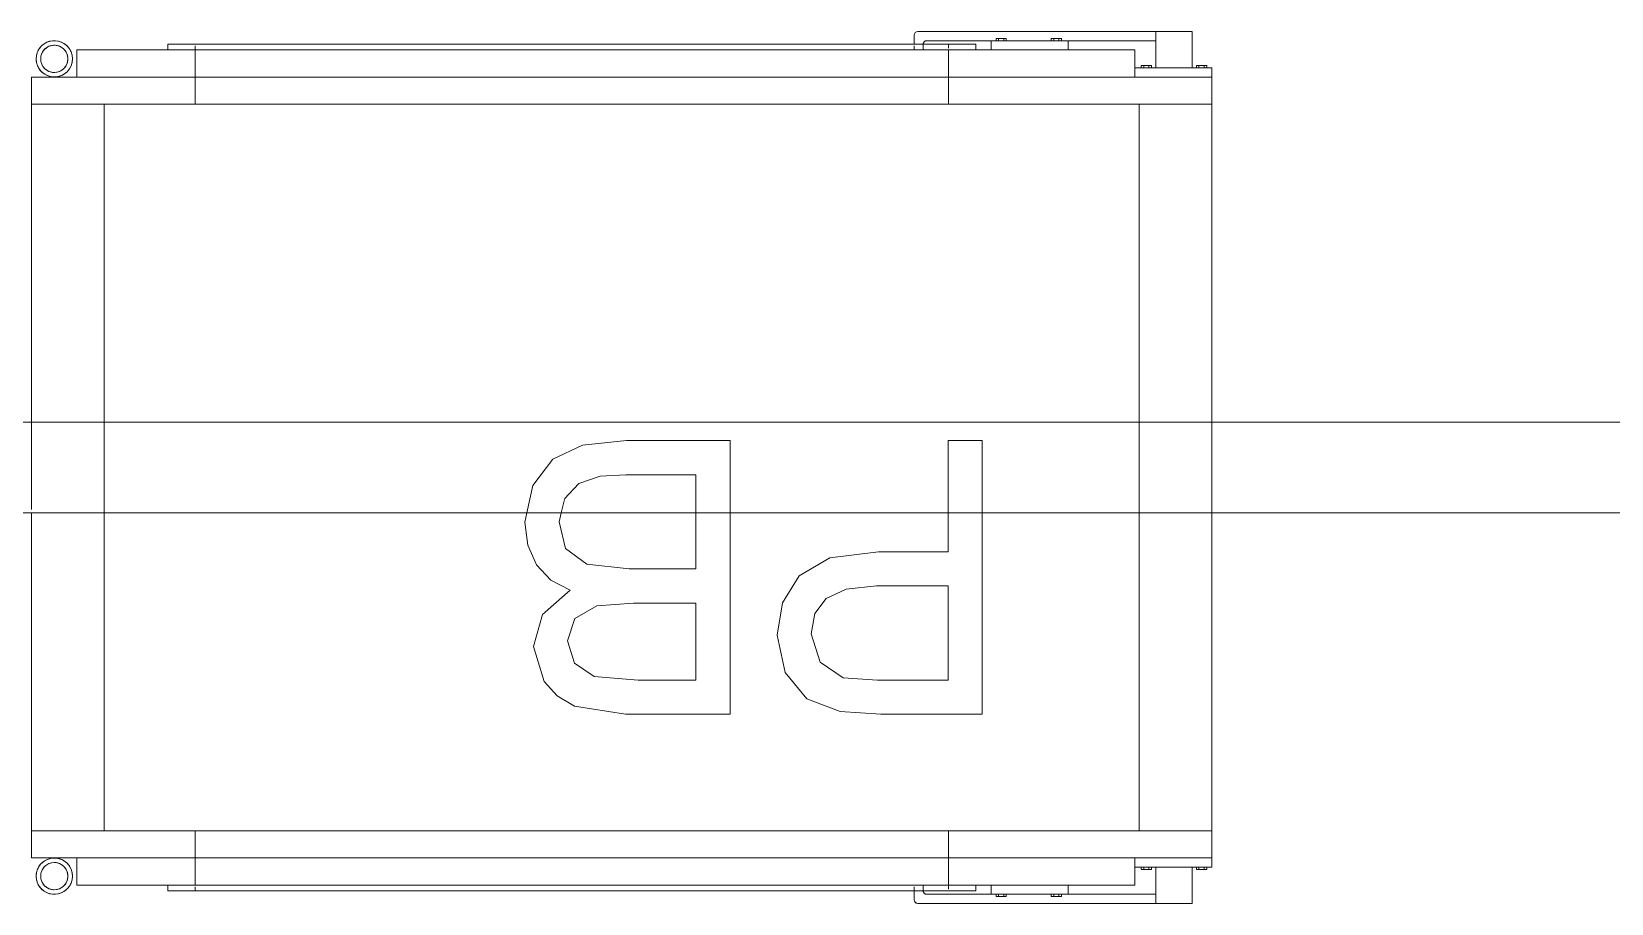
# Model space of a CAD drawing. Header units: millimetres. Extents: x -22227 to 20164, y 15335 to 61747.
# Drawn here: x -9709 to -8839, y 46052 to 46532 of the extents above; entities that cross this region are included whole.
import ezdxf

# ---------------------------------------------------------------- set-up
doc = ezdxf.new("R2010")
doc.units = ezdxf.units.MM
doc.layers.add('A-GLAZ', color=7, linetype='Continuous', lineweight=9, true_color=0x00007f)
doc.layers.add('A-WALL', color=7, linetype='Continuous', lineweight=9)

# ---------------------------------------------------------------- blocks, each defined once
blk = doc.blocks.new('Passbox - KT 500x500x400-V34-MẶT BẰNG BỐ TRÍ THIẾT BỊ')
at = {"layer": 'A-GLAZ', "color": 254, "true_color": 0xcccce5}
for p, q in [((-294.12, 240), (-314.12, 240)), ((-314.12, 220), (-314.12, 240)), ((-294.12, 240), (-294.12, 235)), ((-294.12, 240), (-163, 240)), ((-245.76, 235), (-294.12, 235)), ((-294.12, 235), (-294.12, 220)), ((-245.76, 235), (-203.39, 235)), ((-245.76, 230), (-245.76, 235)), ((-240.72, 236.26), (-242.14, 236.26)), ((-242.14, 236.26), (-240.72, 236.26)), ((-242.14, 235), (-242.14, 236.26)), ((-240.72, 235), (-242.14, 235)), ((-242.14, 235), (-240.72, 235)), ((-237.89, 236.26), (-240.72, 236.26)), ((-240.72, 236.26), (-237.89, 236.26)), ((-240.72, 235), (-240.72, 236.26)), ((-240.72, 235), (-240.72, 236.26)), ((-237.89, 235), (-240.72, 235)), ((-240.72, 235), (-237.89, 235)), ((-237.89, 236.26), (-236.47, 236.26)), ((-236.47, 236.26), (-237.89, 236.26)), ((-237.89, 236.26), (-237.89, 235)), ((-237.89, 235), (-237.89, 236.26)), ((-237.89, 235), (-236.47, 235)), ((-236.47, 235), (-237.89, 235)), ((-236.47, 235), (-236.47, 236.26)), ((-210.35, 236.26), (-211.77, 236.26)), ((-211.77, 236.26), (-210.35, 236.26)), ((-211.77, 235), (-211.77, 236.26)), ((-210.35, 235), (-211.77, 235)), ((-211.77, 235), (-210.35, 235)), ((-210.35, 236.26), (-207.52, 236.26)), ((-207.52, 236.26), (-210.35, 236.26)), ((-210.35, 236.26), (-210.35, 235)), ((-210.35, 235), (-210.35, 236.26)), ((-210.35, 235), (-207.52, 235)), ((-207.52, 235), (-210.35, 235)), ((-207.52, 236.26), (-206.1, 236.26)), ((-206.1, 236.26), (-207.52, 236.26)), ((-207.52, 235), (-207.52, 236.26)), ((-207.52, 235), (-207.52, 236.26)), ((-207.52, 235), (-206.1, 235)), ((-206.1, 235), (-207.52, 235)), ((-206.1, 235), (-206.1, 236.26)), ((-168, 235), (-203.39, 235)), ((-203.39, 235), (-203.39, 230)), ((-161, 238), (-161, 233)), ((-245.76, 230), (-282.63, 230)), ((-282.63, 221.41), (-282.63, 230)), ((-203.39, 230), (-245.76, 230)), ((-192.96, 230), (-203.39, 230)), ((-195, 230), (-135, 230)), ((-195, 230), (-192.96, 230)), ((-180.32, 233), (-192.96, 233)), ((-178.47, 233), (-180, 233)), ((-180, 233), (-178.47, 233)), ((-180, 232.19), (-180, 200)), ((-166.82, 233), (-177.68, 233)), ((-177.68, 233), (-166.82, 233)), ((-135, 233), (-165.15, 233)), ((-165.15, 233), (-135, 233)), ((-135, 233), (190, 233)), ((190, 233), (-135, 233)), ((190, 230), (-135, 230)), ((220.15, 233), (190, 233)), ((190, 233), (220.15, 233)), ((190, 230), (250, 230)), ((232.68, 233), (221.82, 233)), ((221.82, 233), (232.68, 233)), ((235, 233), (233.47, 233)), ((233.47, 233), (235, 233)), ((235, 230.81), (235, 233)), ((235, 200), (235, 230)), ((247.96, 233), (235.32, 233)), ((247.96, 230), (250, 230)), ((300, 230), (247.96, 230)), ((300, 230), (300, 215)), ((-314.12, 220), (-325, 220)), ((-325, 215), (-325, 220)), ((-320.72, 220), (-322.14, 220)), ((-322.14, 220), (-320.72, 220)), ((-320.72, 220), (-322.14, 220)), ((-322.14, 220), (-320.72, 220)), ((-317.89, 220), (-320.72, 220)), ((-320.72, 220), (-317.89, 220)), ((-317.89, 220), (-320.72, 220)), ((-320.72, 220), (-317.89, 220)), ((-317.89, 220), (-316.47, 220)), ((-316.47, 220), (-317.89, 220)), ((-317.89, 220), (-316.47, 220)), ((-316.47, 220), (-317.89, 220)), ((-294.12, 220), (-314.12, 220)), ((-282.63, 220), (-294.12, 220)), ((-290.35, 220), (-291.77, 220)), ((-291.77, 220), (-290.35, 220)), ((-290.35, 220), (-291.77, 220)), ((-291.77, 220), (-290.35, 220)), ((-290.35, 220), (-287.52, 220)), ((-287.52, 220), (-290.35, 220)), ((-290.35, 220), (-287.52, 220)), ((-287.52, 220), (-290.35, 220)), ((-287.52, 220), (-286.1, 220)), ((-286.1, 220), (-287.52, 220)), ((-287.52, 220), (-286.1, 220)), ((-286.1, 220), (-287.52, 220)), ((-282.63, 215), (-282.63, 220)), ((-282.63, 215), (-325, 215)), ((-325, 200), (-325, 215)), ((300, 215), (-282.63, 215)), ((325, 215), (300, 215)), ((325, 215), (325, 200)), ((-325, 200), (-325, 25)), ((-285, 200), (-285, 25)), ((-285, 200), (-285, 25)), ((285, 200), (285, 25)), ((285, 25), (285, 200)), ((325, 200), (325, 25)), ((-198.55, 25), (-198.55, 135.85)), ((-198.55, 135.85), (-142.71, 135.85)), ((-142.71, 135.85), (-120.19, 134.41)), ((-120.19, 134.41), (-101.89, 127.37)), ((-59.64, 25), (-59.64, 135.85)), ((-59.64, 135.85), (-2.14, 135.85)), ((-2.14, 135.85), (26.02, 131.42)), ((26.02, 131.42), (35.49, 125.79)), ((-101.89, 127.37), (-90.02, 112.8)), ((35.49, 125.79), (42.65, 117.79)), ((-140.76, 117.01), (-179.71, 117.01)), ((-179.71, 117.01), (-179.71, 65.21)), ((-121.92, 115.73), (-140.76, 117.01)), ((-109.21, 107.19), (-121.92, 115.73)), ((-9.02, 117.01), (-40.8, 117.01)), ((-40.8, 117.01), (-40.8, 74.63)), ((15.19, 115.04), (-9.02, 117.01)), ((26.04, 107.78), (15.19, 115.04)), ((42.65, 117.79), (48.67, 98.51)), ((-104.37, 91.59), (-109.21, 107.19)), ((-90.02, 112.8), (-85.54, 92.25)), ((29.83, 95.49), (26.04, 107.78)), ((48.67, 98.51), (43.61, 80.91)), ((-106.42, 80.45), (-104.37, 91.59)), ((-85.54, 92.25), (-88.57, 74.49)), ((25.77, 83.22), (29.83, 95.49)), ((-112.58, 72.13), (-106.42, 80.45)), ((13.68, 76.25), (25.77, 83.22)), ((43.61, 80.91), (28.32, 67.57)), ((-123.61, 66.94), (-112.58, 72.13)), ((-88.57, 74.49), (-97.66, 59.7)), ((-40.8, 74.63), (-6.4, 74.63)), ((-6.4, 74.63), (13.68, 76.25)), ((-179.71, 65.21), (-140.31, 65.21)), ((-140.31, 65.21), (-123.61, 66.94)), ((28.32, 67.57), (39, 62)), ((39, 62), (46.88, 53.52)), ((-97.66, 59.7), (-114.66, 49.71)), ((-4.01, 55.8), (-40.8, 55.8)), ((-40.8, 55.8), (-40.8, 25)), ((19.25, 53.28), (-4.01, 55.8)), ((30.94, 44.54), (19.25, 53.28)), ((46.88, 53.52), (51.75, 42.69)), ((-141.42, 46.38), (-179.71, 46.38)), ((-179.71, 46.38), (-179.71, 25)), ((-114.66, 49.71), (-141.42, 46.38)), ((34.54, 29.9), (30.94, 44.54)), ((51.75, 42.69), (53.38, 30.08)), ((33.35, 25), (34.54, 29.9)), ((53.38, 30.08), (52.26, 25)), ((-325, -25), (-325, 25)), ((-198.55, 25), (-198.55, -14.84)), ((-179.71, -14.84), (-179.71, 25)), ((-59.64, 25), (-59.64, -14.84)), ((-40.8, 4), (-40.8, 25)), ((33.35, 25), (31.56, 17.58)), ((48.94, 9.83), (52.26, 25)), ((325, 23.11), (325, -25)), ((23.63, 8.84), (11.81, 4.74)), ((31.47, 17.21), (23.63, 8.84)), ((37.96, -4.59), (48.94, 9.83)), ((-2.17, 4), (-40.8, 4)), ((11.81, 4.74), (-2.17, 4)), ((21.57, -12.24), (37.96, -4.59)), ((-198.55, -14.84), (-179.71, -14.84)), ((-59.64, -14.84), (-2.58, -14.84)), ((-2.58, -14.84), (21.57, -12.24)), ((-325, -25), (-325, -200)), ((-285, -25), (-285, -200)), ((-285, -25), (-285, -200)), ((285, -25), (285, -200)), ((285, -200), (285, -25)), ((325, -25), (325, -200)), ((-325, -200), (-325, -215)), ((-180, -200), (-180, -230)), ((235, -232.19), (235, -200)), ((325, -200), (325, -215)), ((-325, -215), (-282.63, -215)), ((-325, -215), (-325, -220)), ((-282.63, -220), (-282.63, -215)), ((-282.63, -215), (300, -215)), ((300, -215), (300, -230)), ((300, -215), (325, -215)), ((-325, -220), (-314.12, -220)), ((-320.72, -220), (-322.14, -220)), ((-322.14, -220), (-320.72, -220)), ((-320.72, -220), (-322.14, -220)), ((-322.14, -220), (-320.72, -220)), ((-317.89, -220), (-320.72, -220)), ((-320.72, -220), (-317.89, -220)), ((-317.89, -220), (-320.72, -220)), ((-320.72, -220), (-317.89, -220)), ((-317.89, -220), (-316.47, -220)), ((-316.47, -220), (-317.89, -220)), ((-317.89, -220), (-316.47, -220)), ((-316.47, -220), (-317.89, -220)), ((-314.12, -220), (-294.12, -220)), ((-314.12, -220), (-314.12, -240)), ((-294.12, -220), (-294.12, -235)), ((-294.12, -220), (-282.63, -220)), ((-290.35, -220), (-291.77, -220)), ((-291.77, -220), (-290.35, -220)), ((-290.35, -220), (-291.77, -220)), ((-291.77, -220), (-290.35, -220)), ((-290.35, -220), (-287.52, -220)), ((-287.52, -220), (-290.35, -220)), ((-290.35, -220), (-287.52, -220)), ((-287.52, -220), (-290.35, -220)), ((-287.52, -220), (-286.1, -220)), ((-286.1, -220), (-287.52, -220)), ((-287.52, -220), (-286.1, -220)), ((-286.1, -220), (-287.52, -220)), ((-282.63, -220), (-282.63, -230)), ((-282.63, -230), (-245.76, -230)), ((-245.76, -230), (-203.39, -230)), ((-245.76, -230), (-245.76, -235)), ((-203.39, -230), (-203.39, -235)), ((-203.39, -230), (-192.96, -230)), ((-192.96, -230), (-195, -230)), ((-135, -230), (-195, -230)), ((-192.96, -233), (-180.32, -233)), ((-180, -230.81), (-180, -233)), ((-180, -233), (-178.47, -233)), ((-178.47, -233), (-180, -233)), ((-177.68, -233), (-166.82, -233)), ((-166.82, -233), (-177.68, -233)), ((-165.15, -233), (-135, -233)), ((-135, -233), (-165.15, -233)), ((-161, -233), (-161, -238)), ((-135, -230), (190, -230)), ((190, -233), (-135, -233)), ((-135, -233), (190, -233)), ((250, -230), (190, -230)), ((190, -233), (220.15, -233)), ((220.15, -233), (190, -233)), ((221.82, -233), (232.68, -233)), ((232.68, -233), (221.82, -233)), ((233.47, -233), (235, -233)), ((235, -233), (233.47, -233)), ((235.32, -233), (247.96, -233)), ((250, -230), (247.96, -230)), ((247.96, -230), (300, -230)), ((-314.12, -240), (-294.12, -240)), ((-294.12, -235), (-245.76, -235)), ((-294.12, -235), (-294.12, -240)), ((-163, -240), (-294.12, -240)), ((-203.39, -235), (-245.76, -235)), ((-240.72, -235), (-242.14, -235)), ((-242.14, -235), (-240.72, -235)), ((-242.14, -235), (-242.14, -236.26)), ((-240.72, -236.26), (-242.14, -236.26)), ((-242.14, -236.26), (-240.72, -236.26)), ((-237.89, -235), (-240.72, -235)), ((-240.72, -235), (-237.89, -235)), ((-240.72, -235), (-240.72, -236.26)), ((-240.72, -235), (-240.72, -236.26)), ((-237.89, -236.26), (-240.72, -236.26)), ((-240.72, -236.26), (-237.89, -236.26)), ((-237.89, -235), (-236.47, -235)), ((-236.47, -235), (-237.89, -235)), ((-237.89, -236.26), (-237.89, -235)), ((-237.89, -235), (-237.89, -236.26)), ((-237.89, -236.26), (-236.47, -236.26)), ((-236.47, -236.26), (-237.89, -236.26)), ((-236.47, -235), (-236.47, -236.26)), ((-210.35, -235), (-211.77, -235)), ((-211.77, -235), (-210.35, -235)), ((-211.77, -235), (-211.77, -236.26)), ((-210.35, -236.26), (-211.77, -236.26)), ((-211.77, -236.26), (-210.35, -236.26)), ((-210.35, -235), (-207.52, -235)), ((-207.52, -235), (-210.35, -235)), ((-210.35, -236.26), (-210.35, -235)), ((-210.35, -235), (-210.35, -236.26)), ((-210.35, -236.26), (-207.52, -236.26)), ((-207.52, -236.26), (-210.35, -236.26)), ((-207.52, -235), (-206.1, -235)), ((-206.1, -235), (-207.52, -235)), ((-207.52, -235), (-207.52, -236.26)), ((-207.52, -235), (-207.52, -236.26)), ((-207.52, -236.26), (-206.1, -236.26)), ((-206.1, -236.26), (-207.52, -236.26)), ((-206.1, -235), (-206.1, -236.26)), ((-203.39, -235), (-168, -235))]:
    blk.add_line(p, q, dxfattribs=at)
at = {"layer": 'A-GLAZ', "color": 9, "true_color": 0xaaaad4}
for p, q in [((-314.12, 240), (-294.12, 240)), ((-314.12, 220), (-314.12, 240)), ((-163, 240), (-294.12, 240)), ((-294.12, 220), (-294.12, 240)), ((-294.12, 235), (-245.76, 235)), ((-245.76, 235), (-203.39, 235)), ((-245.76, 230), (-245.76, 235)), ((-240.72, 236.26), (-242.14, 236.26)), ((-242.14, 236.26), (-240.72, 236.26)), ((-242.14, 235), (-242.14, 236.26)), ((-237.89, 236.26), (-240.72, 236.26)), ((-240.72, 236.26), (-237.89, 236.26)), ((-240.72, 235), (-240.72, 236.26)), ((-240.72, 235), (-240.72, 236.26)), ((-237.89, 236.26), (-236.47, 236.26)), ((-236.47, 236.26), (-237.89, 236.26)), ((-237.89, 236.26), (-237.89, 235)), ((-237.89, 235), (-237.89, 236.26)), ((-236.47, 235), (-236.47, 236.26)), ((-210.35, 236.26), (-211.77, 236.26)), ((-211.77, 236.26), (-210.35, 236.26)), ((-211.77, 235), (-211.77, 236.26)), ((-210.35, 236.26), (-207.52, 236.26)), ((-207.52, 236.26), (-210.35, 236.26)), ((-210.35, 236.26), (-210.35, 235)), ((-210.35, 235), (-210.35, 236.26)), ((-207.52, 236.26), (-206.1, 236.26)), ((-206.1, 236.26), (-207.52, 236.26)), ((-207.52, 235), (-207.52, 236.26)), ((-207.52, 235), (-207.52, 236.26)), ((-206.1, 235), (-206.1, 236.26)), ((-203.39, 235), (-168, 235)), ((-203.39, 230), (-203.39, 235)), ((-161, 233), (-161, 238)), ((-282.63, 230), (300, 230)), ((-282.63, 215), (-282.63, 230)), ((-195, 233), (-195, 230)), ((-192.96, 233), (-195, 233)), ((-135, 233), (-195, 233)), ((-135, 233), (190, 233)), ((250, 233), (190, 233)), ((250, 233), (247.96, 233)), ((250, 230), (250, 233)), ((300, 215), (300, 230)), ((-325, 220), (-282.63, 220)), ((-325, 215), (-325, 220)), ((-320.72, 221.35), (-322.14, 221.35)), ((-322.14, 221.35), (-320.72, 221.35)), ((-320.72, 221.35), (-322.14, 221.35)), ((-322.14, 221.35), (-320.72, 221.35)), ((-322.14, 220), (-322.14, 221.35)), ((-322.14, 220), (-322.14, 221.35)), ((-317.89, 221.35), (-320.72, 221.35)), ((-320.72, 221.35), (-317.89, 221.35)), ((-317.89, 221.35), (-320.72, 221.35)), ((-320.72, 221.35), (-317.89, 221.35)), ((-320.72, 220), (-320.72, 221.35)), ((-320.72, 220), (-320.72, 221.35)), ((-320.72, 220), (-320.72, 221.35)), ((-320.72, 220), (-320.72, 221.35)), ((-317.89, 221.35), (-316.47, 221.35)), ((-316.47, 221.35), (-317.89, 221.35)), ((-317.89, 221.35), (-316.47, 221.35)), ((-316.47, 221.35), (-317.89, 221.35)), ((-317.89, 221.35), (-317.89, 220)), ((-317.89, 220), (-317.89, 221.35)), ((-317.89, 221.35), (-317.89, 220)), ((-317.89, 220), (-317.89, 221.35)), ((-316.47, 220), (-316.47, 221.35)), ((-316.47, 220), (-316.47, 221.35)), ((-290.35, 221.35), (-291.77, 221.35)), ((-291.77, 221.35), (-290.35, 221.35)), ((-290.35, 221.35), (-291.77, 221.35)), ((-291.77, 221.35), (-290.35, 221.35)), ((-291.77, 220), (-291.77, 221.35)), ((-291.77, 220), (-291.77, 221.35)), ((-290.35, 221.35), (-287.52, 221.35)), ((-287.52, 221.35), (-290.35, 221.35)), ((-290.35, 221.35), (-287.52, 221.35)), ((-287.52, 221.35), (-290.35, 221.35)), ((-290.35, 221.35), (-290.35, 220)), ((-290.35, 220), (-290.35, 221.35)), ((-290.35, 221.35), (-290.35, 220)), ((-290.35, 220), (-290.35, 221.35)), ((-287.52, 221.35), (-286.1, 221.35)), ((-286.1, 221.35), (-287.52, 221.35)), ((-287.52, 221.35), (-286.1, 221.35)), ((-286.1, 221.35), (-287.52, 221.35)), ((-287.52, 220), (-287.52, 221.35)), ((-287.52, 220), (-287.52, 221.35)), ((-287.52, 220), (-287.52, 221.35)), ((-287.52, 220), (-287.52, 221.35)), ((-286.1, 220), (-286.1, 221.35)), ((-286.1, 220), (-286.1, 221.35)), ((-325, 215), (325, 215)), ((-325, 200), (-325, 215)), ((325, 200), (325, 215)), ((325, 200), (-325, 200)), ((-325, 25), (-325, 200)), ((-325, 200), (325, 200)), ((325, 200), (325, 25)), ((-142.71, 135.85), (-198.55, 135.85)), ((-198.55, 135.85), (-198.55, 25)), ((-120.19, 134.41), (-142.71, 135.85)), ((-101.89, 127.37), (-120.19, 134.41)), ((-2.14, 135.85), (-59.64, 135.85)), ((-59.64, 135.85), (-59.64, 25)), ((26.02, 131.42), (-2.14, 135.85)), ((35.49, 125.79), (26.02, 131.42)), ((-90.02, 112.8), (-101.89, 127.37)), ((42.65, 117.79), (35.49, 125.79)), ((-179.71, 65.21), (-179.71, 117.01)), ((-179.71, 117.01), (-140.76, 117.01)), ((-140.76, 117.01), (-121.92, 115.73)), ((-121.92, 115.73), (-109.21, 107.19)), ((-40.8, 74.63), (-40.8, 117.01)), ((-40.8, 117.01), (-9.02, 117.01)), ((-9.02, 117.01), (15.19, 115.04)), ((15.19, 115.04), (26.04, 107.78)), ((48.67, 98.51), (42.65, 117.79)), ((-109.21, 107.19), (-104.37, 91.59)), ((-85.54, 92.25), (-90.02, 112.8)), ((26.04, 107.78), (29.83, 95.49)), ((43.61, 80.91), (48.67, 98.51)), ((-104.37, 91.59), (-106.42, 80.45)), ((-88.57, 74.49), (-85.54, 92.25)), ((29.83, 95.49), (25.77, 83.22)), ((-106.42, 80.45), (-112.58, 72.13)), ((25.77, 83.22), (13.68, 76.25)), ((28.32, 67.57), (43.61, 80.91)), ((-112.58, 72.13), (-123.61, 66.94)), ((-97.66, 59.7), (-88.57, 74.49)), ((-6.4, 74.63), (-40.8, 74.63)), ((13.68, 76.25), (-6.4, 74.63)), ((-140.31, 65.21), (-179.71, 65.21)), ((-123.61, 66.94), (-140.31, 65.21)), ((39, 62), (28.32, 67.57)), ((46.88, 53.52), (39, 62)), ((-114.66, 49.71), (-97.66, 59.7)), ((-40.8, 25), (-40.8, 55.8)), ((-40.8, 55.8), (-4.01, 55.8)), ((-4.01, 55.8), (19.25, 53.28)), ((19.25, 53.28), (30.94, 44.54)), ((51.75, 42.69), (46.88, 53.52)), ((-179.71, 25), (-179.71, 46.38)), ((-179.71, 46.38), (-141.42, 46.38)), ((-141.42, 46.38), (-114.66, 49.71)), ((30.94, 44.54), (34.54, 29.9)), ((53.38, 30.08), (51.75, 42.69)), ((34.54, 29.9), (33.35, 25)), ((52.26, 25), (53.38, 30.08)), ((-325, -200), (-325, -25)), ((325, -25), (325, -200)), ((-325, -200), (325, -200)), ((-325, -200), (-325, -215)), ((325, -200), (-325, -200)), ((325, -215), (325, -200)), ((-325, -215), (-325, -220)), ((325, -215), (-325, -215)), ((-282.63, -215), (-282.63, -230)), ((300, -230), (300, -215)), ((-282.63, -220), (-325, -220)), ((-322.14, -220), (-322.14, -221.35)), ((-322.14, -220), (-322.14, -221.35)), ((-320.72, -221.35), (-322.14, -221.35)), ((-322.14, -221.35), (-320.72, -221.35)), ((-320.72, -221.35), (-322.14, -221.35)), ((-322.14, -221.35), (-320.72, -221.35)), ((-320.72, -220), (-320.72, -221.35)), ((-320.72, -220), (-320.72, -221.35)), ((-320.72, -220), (-320.72, -221.35)), ((-320.72, -220), (-320.72, -221.35)), ((-317.89, -221.35), (-320.72, -221.35)), ((-320.72, -221.35), (-317.89, -221.35)), ((-317.89, -221.35), (-320.72, -221.35)), ((-320.72, -221.35), (-317.89, -221.35)), ((-317.89, -221.35), (-317.89, -220)), ((-317.89, -220), (-317.89, -221.35)), ((-317.89, -221.35), (-317.89, -220)), ((-317.89, -220), (-317.89, -221.35)), ((-317.89, -221.35), (-316.47, -221.35)), ((-316.47, -221.35), (-317.89, -221.35)), ((-317.89, -221.35), (-316.47, -221.35)), ((-316.47, -221.35), (-317.89, -221.35)), ((-316.47, -220), (-316.47, -221.35)), ((-316.47, -220), (-316.47, -221.35)), ((-314.12, -220), (-314.12, -240)), ((-294.12, -240), (-294.12, -220)), ((-291.77, -220), (-291.77, -221.35)), ((-291.77, -220), (-291.77, -221.35)), ((-290.35, -221.35), (-291.77, -221.35)), ((-291.77, -221.35), (-290.35, -221.35)), ((-290.35, -221.35), (-291.77, -221.35)), ((-291.77, -221.35), (-290.35, -221.35)), ((-290.35, -221.35), (-290.35, -220)), ((-290.35, -220), (-290.35, -221.35)), ((-290.35, -221.35), (-290.35, -220)), ((-290.35, -220), (-290.35, -221.35)), ((-290.35, -221.35), (-287.52, -221.35)), ((-287.52, -221.35), (-290.35, -221.35)), ((-290.35, -221.35), (-287.52, -221.35)), ((-287.52, -221.35), (-290.35, -221.35)), ((-287.52, -220), (-287.52, -221.35)), ((-287.52, -220), (-287.52, -221.35)), ((-287.52, -220), (-287.52, -221.35)), ((-287.52, -220), (-287.52, -221.35)), ((-287.52, -221.35), (-286.1, -221.35)), ((-286.1, -221.35), (-287.52, -221.35)), ((-287.52, -221.35), (-286.1, -221.35)), ((-286.1, -221.35), (-287.52, -221.35)), ((-286.1, -220), (-286.1, -221.35)), ((-286.1, -220), (-286.1, -221.35)), ((300, -230), (-282.63, -230)), ((-245.76, -230), (-245.76, -235)), ((-203.39, -235), (-203.39, -230)), ((-195, -230), (-195, -233)), ((-195, -233), (-135, -233)), ((-195, -233), (-192.96, -233)), ((-161, -238), (-161, -233)), ((190, -233), (-135, -233)), ((190, -233), (250, -233)), ((247.96, -233), (250, -233)), ((250, -233), (250, -230)), ((-294.12, -240), (-314.12, -240)), ((-245.76, -235), (-294.12, -235)), ((-294.12, -240), (-163, -240)), ((-203.39, -235), (-245.76, -235)), ((-242.14, -235), (-242.14, -236.26)), ((-240.72, -236.26), (-242.14, -236.26)), ((-242.14, -236.26), (-240.72, -236.26)), ((-240.72, -235), (-240.72, -236.26)), ((-240.72, -235), (-240.72, -236.26)), ((-237.89, -236.26), (-240.72, -236.26)), ((-240.72, -236.26), (-237.89, -236.26)), ((-237.89, -236.26), (-237.89, -235)), ((-237.89, -235), (-237.89, -236.26)), ((-237.89, -236.26), (-236.47, -236.26)), ((-236.47, -236.26), (-237.89, -236.26)), ((-236.47, -235), (-236.47, -236.26)), ((-211.77, -235), (-211.77, -236.26)), ((-210.35, -236.26), (-211.77, -236.26)), ((-211.77, -236.26), (-210.35, -236.26)), ((-210.35, -236.26), (-210.35, -235)), ((-210.35, -235), (-210.35, -236.26)), ((-210.35, -236.26), (-207.52, -236.26)), ((-207.52, -236.26), (-210.35, -236.26)), ((-207.52, -235), (-207.52, -236.26)), ((-207.52, -235), (-207.52, -236.26)), ((-207.52, -236.26), (-206.1, -236.26)), ((-206.1, -236.26), (-207.52, -236.26)), ((-206.1, -235), (-206.1, -236.26)), ((-168, -235), (-203.39, -235))]:
    blk.add_line(p, q, dxfattribs=at)
at = {"layer": 'A-GLAZ', "color": 254, "true_color": 0xe0e0ef}
for p, q in [((-294.12, 235), (-294.12, 240)), ((-294.12, 240), (-294.12, 235)), ((-203.39, 235), (-245.76, 235)), ((-203.39, 235), (-245.76, 235)), ((-240.72, 235), (-242.14, 235)), ((-242.14, 235), (-240.72, 235)), ((-237.89, 235), (-240.72, 235)), ((-240.72, 235), (-237.89, 235)), ((-237.89, 235), (-236.47, 235)), ((-236.47, 235), (-237.89, 235)), ((-210.35, 235), (-211.77, 235)), ((-211.77, 235), (-210.35, 235)), ((-210.35, 235), (-207.52, 235)), ((-207.52, 235), (-210.35, 235)), ((-207.52, 235), (-206.1, 235)), ((-206.1, 235), (-207.52, 235)), ((-245.76, 230), (-203.39, 230)), ((-203.39, 230), (-245.76, 230)), ((-192.96, 230), (-186.96, 230)), ((-180, 230), (-192.96, 230)), ((-186.96, 230), (-180.32, 230)), ((-178.47, 233), (-180, 233)), ((-180, 233), (-178.47, 233)), ((-178.47, 230), (-180, 230)), ((-180, 230), (-178.47, 230)), ((-173.97, 233), (-177.68, 233)), ((-177.68, 233), (-166.82, 233)), ((-173.97, 230), (-177.68, 230)), ((-177.68, 230), (-173.97, 230)), ((-174.23, 233), (-177.43, 233)), ((-166.82, 233), (-173.97, 233)), ((-166.82, 230), (-173.97, 230)), ((-173.97, 230), (-166.82, 230)), ((-166, 232.76), (-166, 230)), ((-166, 230), (-166, 232.76)), ((-157.5, 230), (-165.15, 230)), ((-165.15, 230), (-157.5, 230)), ((-146.65, 233), (-161.22, 233)), ((-161.22, 233), (-146.65, 233)), ((-161, 230.83), (-161, 233)), ((-135, 230), (-157.5, 230)), ((-157.5, 230), (-146.65, 230)), ((-135, 233), (-146.65, 233)), ((-146.65, 233), (-135, 233)), ((-146.65, 230), (-135, 230)), ((190, 233), (-135, 233)), ((-135, 233), (190, 233)), ((-135, 230), (190, 230)), ((190, 230), (-135, 230)), ((212.5, 233), (190, 233)), ((190, 233), (212.5, 233)), ((201.65, 230), (190, 230)), ((190, 230), (201.65, 230)), ((212.5, 230), (201.65, 230)), ((201.65, 230), (212.5, 230)), ((220.15, 233), (212.5, 233)), ((212.5, 233), (220.15, 233)), ((220.15, 230), (212.5, 230)), ((212.5, 230), (220.15, 230)), ((232.68, 233), (221.82, 233)), ((221.82, 233), (228.97, 233)), ((228.97, 230), (221.82, 230)), ((221.82, 230), (232.68, 230)), ((228.97, 233), (232.68, 233)), ((232.68, 230), (228.97, 230)), ((232.43, 233), (229.23, 233)), ((235, 233), (233.47, 233)), ((233.47, 233), (235, 233)), ((235, 230), (233.47, 230)), ((233.47, 230), (235, 230)), ((247.96, 230), (235, 230)), ((235.32, 230), (247.96, 230)), ((-314.12, 220), (-294.12, 220)), ((-294.12, 220), (-314.12, 220)), ((-282.63, 220), (-282.63, 215)), ((-282.63, 215), (-282.63, 220)), ((-325, 215), (-282.63, 215)), ((-180, 215), (-325, 215)), ((-282.63, 215), (-180, 215)), ((-135, 215), (-180, 215)), ((-180, 215), (-146.65, 215)), ((-146.65, 215), (-135, 215)), ((-135, 215), (190, 215)), ((190, 215), (-135, 215)), ((201.65, 215), (190, 215)), ((190, 215), (221.82, 215)), ((212.5, 215), (201.65, 215)), ((221.82, 215), (212.5, 215)), ((228.97, 215), (221.82, 215)), ((221.82, 215), (228.97, 215)), ((235, 215), (228.97, 215)), ((228.97, 215), (233.47, 215)), ((233.47, 215), (235, 215)), ((235, 215), (300, 215)), ((300, 215), (235, 215)), ((-325, 200), (-285, 200)), ((-325, 200), (-285, 200)), ((285, 200), (-285, 200)), ((-180, 200), (-285, 200)), ((-180, 200), (-178.47, 200)), ((-178.47, 200), (-180, 200)), ((-178.47, 200), (-166.82, 200)), ((-146.65, 200), (-178.47, 200)), ((-166.82, 200), (-157.5, 200)), ((-157.5, 200), (-135, 200)), ((-135, 200), (-146.65, 200)), ((190, 200), (-135, 200)), ((-135, 200), (190, 200)), ((190, 200), (201.65, 200)), ((201.65, 200), (190, 200)), ((201.65, 200), (212.5, 200)), ((212.5, 200), (201.65, 200)), ((212.5, 200), (221.82, 200)), ((233.47, 200), (212.5, 200)), ((221.82, 200), (228.97, 200)), ((228.97, 200), (233.47, 200)), ((233.47, 200), (235, 200)), ((235, 200), (233.47, 200)), ((285, 200), (235, 200)), ((285, 200), (325, 200)), ((285, 200), (325, 200)), ((-325, 25), (-325, -25)), ((-285, 25), (-285, -25)), ((-285, 25), (-285, -25)), ((-198.55, -14.84), (-198.55, 25)), ((-179.71, 25), (-179.71, -14.84)), ((-59.64, -14.84), (-59.64, 25)), ((-40.8, 25), (-40.8, 4)), ((31.56, 17.58), (33.35, 25)), ((52.26, 25), (48.94, 9.83)), ((285, 25), (285, -25)), ((285, -25), (285, 25)), ((325, 23.11), (325, -25)), ((11.81, 4.74), (23.63, 8.84)), ((23.63, 8.84), (31.47, 17.21)), ((48.94, 9.83), (37.96, -4.59)), ((-40.8, 4), (-2.17, 4)), ((-2.17, 4), (11.81, 4.74)), ((37.96, -4.59), (21.57, -12.24)), ((-179.71, -14.84), (-198.55, -14.84)), ((-2.58, -14.84), (-59.64, -14.84)), ((21.57, -12.24), (-2.58, -14.84)), ((-285, -200), (-325, -200)), ((-325, -200), (-285, -200)), ((-285, -200), (285, -200)), ((-180, -200), (-285, -200)), ((-135, -200), (-180, -200)), ((-180, -200), (-135, -200)), ((-135, -200), (190, -200)), ((190, -200), (-135, -200)), ((228.97, -200), (190, -200)), ((190, -200), (201.65, -200)), ((201.65, -200), (221.82, -200)), ((221.82, -200), (228.97, -200)), ((235, -200), (228.97, -200)), ((228.97, -200), (233.47, -200)), ((233.47, -200), (235, -200)), ((285, -200), (235, -200)), ((325, -200), (285, -200)), ((285, -200), (325, -200)), ((-282.63, -215), (-325, -215)), ((-325, -215), (-180, -215)), ((-282.63, -215), (-282.63, -220)), ((-180, -215), (-282.63, -215)), ((-282.63, -215), (-282.63, -220)), ((-180, -215), (-173.97, -215)), ((-178.47, -215), (-180, -215)), ((-173.97, -215), (-178.47, -215)), ((-173.97, -215), (-166.82, -215)), ((-166.82, -215), (-173.97, -215)), ((-166.82, -215), (-146.65, -215)), ((-157.5, -215), (-166.82, -215)), ((-146.65, -215), (-157.5, -215)), ((-146.65, -215), (-135, -215)), ((-135, -215), (-146.65, -215)), ((190, -215), (-135, -215)), ((-135, -215), (190, -215)), ((190, -215), (235, -215)), ((201.65, -215), (190, -215)), ((212.5, -215), (201.65, -215)), ((233.47, -215), (212.5, -215)), ((235, -215), (233.47, -215)), ((300, -215), (235, -215)), ((235, -215), (300, -215)), ((-294.12, -220), (-314.12, -220)), ((-314.12, -220), (-294.12, -220)), ((-203.39, -230), (-245.76, -230)), ((-245.76, -230), (-203.39, -230)), ((-186.96, -230), (-192.96, -230)), ((-192.96, -230), (-180, -230)), ((-180.32, -230), (-186.96, -230)), ((-180, -230), (-178.47, -230)), ((-178.47, -230), (-180, -230)), ((-180, -233), (-178.47, -233)), ((-178.47, -233), (-180, -233)), ((-177.68, -230), (-166.82, -230)), ((-173.97, -230), (-177.68, -230)), ((-177.68, -233), (-173.97, -233)), ((-173.97, -233), (-177.68, -233)), ((-177.43, -233), (-174.23, -233)), ((-166.82, -230), (-173.97, -230)), ((-173.97, -233), (-166.82, -233)), ((-166.82, -233), (-173.97, -233)), ((-166, -233), (-166, -230.24)), ((-166, -230.24), (-166, -233)), ((-165.15, -230), (-157.5, -230)), ((-157.5, -230), (-165.15, -230)), ((-161.22, -233), (-135, -233)), ((-135, -233), (-161.22, -233)), ((-161, -232.17), (-161, -230)), ((-157.5, -230), (-146.65, -230)), ((-135, -230), (-157.5, -230)), ((-146.65, -230), (-135, -230)), ((190, -230), (-135, -230)), ((-135, -230), (190, -230)), ((-135, -233), (190, -233)), ((190, -233), (-135, -233)), ((190, -230), (201.65, -230)), ((201.65, -230), (190, -230)), ((190, -233), (220.15, -233)), ((201.65, -233), (190, -233)), ((201.65, -230), (212.5, -230)), ((212.5, -230), (201.65, -230)), ((212.5, -233), (201.65, -233)), ((212.5, -230), (220.15, -230)), ((220.15, -230), (212.5, -230)), ((220.15, -233), (212.5, -233)), ((221.82, -230), (228.97, -230)), ((232.68, -230), (221.82, -230)), ((221.82, -233), (232.68, -233)), ((232.68, -233), (221.82, -233)), ((228.97, -230), (232.68, -230)), ((229.23, -233), (232.43, -233)), ((233.47, -230), (235, -230)), ((235, -230), (233.47, -230)), ((233.47, -233), (235, -233)), ((235, -233), (233.47, -233)), ((235, -230), (247.96, -230)), ((241.96, -230), (235.32, -230)), ((247.96, -230), (241.96, -230)), ((-294.12, -240), (-294.12, -235)), ((-294.12, -235), (-294.12, -240)), ((-245.76, -235), (-203.39, -235)), ((-245.76, -235), (-203.39, -235)), ((-240.72, -235), (-242.14, -235)), ((-242.14, -235), (-240.72, -235)), ((-237.89, -235), (-240.72, -235)), ((-240.72, -235), (-237.89, -235)), ((-237.89, -235), (-236.47, -235)), ((-236.47, -235), (-237.89, -235)), ((-210.35, -235), (-211.77, -235)), ((-211.77, -235), (-210.35, -235)), ((-210.35, -235), (-207.52, -235)), ((-207.52, -235), (-210.35, -235)), ((-207.52, -235), (-206.1, -235)), ((-206.1, -235), (-207.52, -235))]:
    blk.add_line(p, q, dxfattribs=at)
at = {"layer": 'A-GLAZ', "color": 7, "true_color": 0xececf5}
for p, q in [((-178.47, 230), (-180, 230)), ((-180, 230), (-178.47, 230)), ((-174.5, 230), (-177.68, 230)), ((-177.68, 230), (-174.5, 230)), ((-167.57, 230), (-173.97, 230)), ((-173.97, 230), (-167.57, 230)), ((-166.97, 233), (-172.3, 233)), ((-161.22, 233), (-165.15, 233)), ((-165.15, 233), (-161.22, 233)), ((-158.42, 230), (-165.15, 230)), ((-165.15, 230), (-158.42, 230)), ((-165, 230), (-161, 230)), ((-161, 230), (-165, 230)), ((-135, 233), (-161.16, 233)), ((-161, 233), (-161, 230.83)), ((-147.68, 230), (-157.5, 230)), ((-157.5, 230), (-147.68, 230)), ((-136.07, 230), (-146.65, 230)), ((-146.65, 230), (-136.07, 230)), ((190, 233), (-135, 233)), ((190, 230), (-135, 230)), ((-135, 230), (190, 230)), ((220, 233), (190, 233)), ((200.61, 230), (190, 230)), ((190, 230), (200.61, 230)), ((211.57, 230), (201.65, 230)), ((201.65, 230), (211.57, 230)), ((220.15, 230), (212.5, 230)), ((212.5, 230), (220.15, 230)), ((228.42, 230), (221.82, 230)), ((221.82, 230), (228.42, 230)), ((229.23, 233), (221.97, 233)), ((232.68, 230), (228.97, 230)), ((228.97, 230), (232.68, 230)), ((235, 230), (233.47, 230)), ((233.47, 230), (235, 230)), ((-172.24, 215), (-178.47, 215)), ((-178.47, 215), (-172.24, 215)), ((-135, 215), (-171.02, 215)), ((-171.02, 215), (-135, 215)), ((190, 215), (-135, 215)), ((-135, 215), (190, 215)), ((233.47, 215), (190, 215)), ((190, 215), (233.47, 215)), ((-285, 200), (-180, 200)), ((-285, 200), (-180, 200)), ((-180, 200), (-135, 200)), ((-135, 200), (-180, 200)), ((-135, 200), (190, 200)), ((190, 200), (-135, 200)), ((190, 200), (235, 200)), ((235, 200), (190, 200)), ((235, 200), (285, 200)), ((235, 200), (285, 200)), ((-180, -200), (-285, -200)), ((-285, -200), (-180, -200)), ((-135, -200), (-180, -200)), ((-180, -200), (-135, -200)), ((190, -200), (-135, -200)), ((-135, -200), (190, -200)), ((235, -200), (190, -200)), ((190, -200), (235, -200)), ((285, -200), (235, -200)), ((235, -200), (285, -200)), ((-178.47, -215), (-172.24, -215)), ((-172.24, -215), (-178.47, -215)), ((-170.37, -215), (-135, -215)), ((-135, -215), (-170.37, -215)), ((-135, -215), (190, -215)), ((190, -215), (-135, -215)), ((190, -215), (233.47, -215)), ((233.47, -215), (190, -215)), ((-180, -230), (-178.47, -230)), ((-178.47, -230), (-180, -230)), ((-177.68, -230), (-166.82, -230)), ((-166.82, -230), (-177.68, -230)), ((-172.3, -233), (-166.97, -233)), ((-165.15, -230), (-157.5, -230)), ((-157.5, -230), (-165.15, -230)), ((-165.15, -233), (-161.22, -233)), ((-161.22, -233), (-165.15, -233)), ((-165, -230), (-161, -230)), ((-161, -230), (-165, -230)), ((-161.16, -233), (-135, -233)), ((-161, -230), (-161, -232.17)), ((-156.57, -230), (-146.65, -230)), ((-146.65, -230), (-156.57, -230)), ((-145.61, -230), (-135, -230)), ((-135, -230), (-145.61, -230)), ((-135, -230), (190, -230)), ((190, -230), (-135, -230)), ((-135, -233), (190, -233)), ((190, -233), (220, -233)), ((191.07, -230), (201.65, -230)), ((201.65, -230), (191.07, -230)), ((202.68, -230), (212.5, -230)), ((212.5, -230), (202.68, -230)), ((213.42, -230), (220.15, -230)), ((220.15, -230), (213.42, -230)), ((221.97, -233), (229.23, -233)), ((222.57, -230), (228.97, -230)), ((228.97, -230), (222.57, -230)), ((229.5, -230), (232.68, -230)), ((232.68, -230), (229.5, -230)), ((233.47, -230), (235, -230)), ((235, -230), (233.47, -230))]:
    blk.add_line(p, q, dxfattribs=at)
at = {"layer": 'A-GLAZ', "color": 7, "true_color": 0xf3f3f9}
for p, q in [((-177.43, 230), (-174.62, 230)), ((-174.38, 230), (-177.43, 230)), ((-161.16, 233), (-165, 233)), ((232.43, 230), (228.97, 230)), ((229.23, 230), (232.43, 230)), ((-178.47, 215), (-180, 215)), ((-180, 215), (-178.47, 215)), ((235, 215), (233.47, 215)), ((233.47, 215), (235, 215)), ((-173.97, 200), (-178.47, 200)), ((233.47, 200), (-171.99, 200)), ((-173.97, -200), (-178.47, -200)), ((233.47, -200), (-171.99, -200)), ((-180, -215), (-178.47, -215)), ((-178.47, -215), (-180, -215)), ((233.47, -215), (235, -215)), ((235, -215), (233.47, -215)), ((-174.23, -230), (-177.43, -230)), ((-177.43, -230), (-173.97, -230)), ((-165, -233), (-161.16, -233)), ((229.38, -230), (232.43, -230)), ((232.43, -230), (229.62, -230))]:
    blk.add_line(p, q, dxfattribs=at)
at = {"layer": 'A-GLAZ', "color": 7, "true_color": 0xf7f7fb}
for p, q in [((-172.3, 230), (-167.66, 230)), ((-167.47, 230), (-171.99, 230)), ((-165, 230), (-158.54, 230)), ((-158.35, 230), (-165, 230)), ((-157.7, 230), (-150.53, 230)), ((-147.63, 230), (-157.5, 230)), ((-150.53, 230), (-147.68, 230)), ((-146.71, 230), (-136.07, 230)), ((-136.06, 230), (-146.65, 230)), ((-135, 230), (190, 230)), ((200.59, 230), (-135, 230)), ((190, 230), (200.65, 230)), ((211.51, 230), (201.65, 230)), ((201.71, 230), (211.7, 230)), ((220, 230), (212.5, 230)), ((212.7, 230), (220, 230)), ((228.32, 230), (221.82, 230)), ((221.97, 230), (228.6, 230)), ((-178.47, 215), (-173.97, 215)), ((-173.97, 215), (-178.47, 215)), ((-170.72, 215), (233.47, 215)), ((233.47, 215), (-170.72, 215)), ((-178.47, 200), (-173.97, 200)), ((-178.47, 200), (-173.97, 200)), ((-171.99, 200), (233.47, 200)), ((-171.99, 200), (233.47, 200)), ((-173.97, -200), (-178.47, -200)), ((-178.47, -200), (-173.97, -200)), ((233.47, -200), (-171.99, -200)), ((-171.99, -200), (233.47, -200)), ((-173.97, -215), (-178.47, -215)), ((-178.47, -215), (-173.97, -215)), ((233.47, -215), (-170.07, -215)), ((-170.07, -215), (233.47, -215)), ((-166.97, -230), (-172.3, -230)), ((-171.99, -230), (-166.82, -230)), ((-157.7, -230), (-165, -230)), ((-165, -230), (-157.5, -230)), ((-150.53, -230), (-156.7, -230)), ((-156.51, -230), (-146.65, -230)), ((-146.71, -230), (-150.53, -230)), ((-135, -230), (-145.65, -230)), ((-145.59, -230), (190, -230)), ((190, -230), (-135, -230)), ((191.06, -230), (201.65, -230)), ((201.71, -230), (191.07, -230)), ((202.63, -230), (212.5, -230)), ((212.7, -230), (202.68, -230)), ((213.35, -230), (220, -230)), ((220, -230), (213.54, -230)), ((222.47, -230), (228.97, -230)), ((229.23, -230), (222.66, -230))]:
    blk.add_line(p, q, dxfattribs=at)
at = {"layer": 'A-GLAZ', "color": 9, "true_color": 0xaaaad4}
for centre, radius, start, end in [((-168, 233), 2, 0, 90), ((-168, 233), 2, 15, 75), ((-163, 238), 2, 360, 90), ((312.5, 225), 10, 0, 180), ((312.5, 225), 10, 0, 150), ((312.5, 225), 10, 0, 150), ((312.5, 225), 10, 0, 150), ((312.5, 225), 10, 165, 180), ((312.5, 225), 10, 165, 180), ((312.5, 225), 10, 165, 180), ((312.5, 225), 7.5, 0, 180), ((312.5, 225), 10, 180, 360), ((312.5, 225), 10, 180, 330), ((312.5, 225), 10, 180, 330), ((312.5, 225), 10, 180, 330), ((312.5, 225), 7.5, 180, 360), ((312.5, 225), 10, 345, 360), ((312.5, 225), 10, 345, 360), ((312.5, 225), 10, 345, 360), ((312.5, -225), 10, 30, 180), ((312.5, -225), 10, 30, 180), ((312.5, -225), 10, 30, 180), ((312.5, -225), 10, 0, 180), ((312.5, -225), 10, 180, 195), ((312.5, -225), 10, 180, 195), ((312.5, -225), 10, 180, 195), ((312.5, -225), 10, 180, 360), ((312.5, -225), 10, 210, 0), ((312.5, -225), 10, 210, 360), ((312.5, -225), 10, 210, 0), ((312.5, -225), 7.5, 0, 180), ((312.5, -225), 7.5, 180, 360), ((312.5, -225), 10, 0, 15), ((312.5, -225), 10, 0, 15), ((312.5, -225), 10, 0, 15), ((-168, -233), 2, 270, 0), ((-168, -233), 2, 285, 345), ((-163, -238), 2, 270, 0)]:
    blk.add_arc(centre, radius, start, end, dxfattribs=at)
at = {"layer": 'A-GLAZ', "color": 254, "true_color": 0xcccce5}
for centre, radius, start, end in [((-168, 233), 2, 75, 90), ((-163, 238), 2, 0, 90), ((-168, 233), 2, 0, 15), ((312.5, 225), 10, 150, 165), ((312.5, 225), 10, 150, 165), ((312.5, 225), 7.5, 165, 180), ((312.5, 225), 7.5, 165, 180), ((312.5, 225), 7.5, 90, 120), ((312.5, 225), 7.5, 90, 120), ((312.5, 225), 7.5, 0, 15), ((312.5, 225), 7.5, 0, 15), ((312.5, 225), 7.5, 180, 210), ((312.5, 225), 7.5, 180, 210), ((312.5, 225), 7.5, 225, 315), ((312.5, 225), 7.5, 225, 315), ((312.5, 225), 7.5, 345, 360), ((312.5, 225), 7.5, 345, 360), ((312.5, 225), 10, 330, 345), ((312.5, 225), 10, 330, 345), ((312.5, -225), 7.5, 165, 180), ((312.5, -225), 7.5, 165, 180), ((312.5, -225), 7.5, 180, 195), ((312.5, -225), 7.5, 180, 195), ((312.5, -225), 7.5, 0, 15), ((312.5, -225), 7.5, 0, 15), ((312.5, -225), 7.5, 345, 360), ((312.5, -225), 7.5, 345, 0), ((312.5, -225), 10, 15, 30), ((312.5, -225), 10, 15, 30), ((-168, -233), 2, 345, 0), ((312.5, -225), 10, 195, 210), ((312.5, -225), 10, 195, 210), ((312.5, -225), 7.5, 240, 270), ((312.5, -225), 7.5, 240, 270), ((-168, -233), 2, 270, 285), ((-163, -238), 2, 270, 0)]:
    blk.add_arc(centre, radius, start, end, dxfattribs=at)
at = {"layer": 'A-GLAZ', "color": 254, "true_color": 0xe0e0ef}
for centre, radius, start, end in [((312.5, 225), 10, 150, 165), ((312.5, 225), 7.5, 165, 180), ((312.5, 225), 7.5, 135, 165), ((312.5, 225), 7.5, 150, 165), ((312.5, 225), 7.5, 135, 150), ((312.5, 225), 7.5, 90, 120), ((312.5, 225), 7.5, 60, 90), ((312.5, 225), 7.5, 75, 90), ((312.5, 225), 7.5, 15, 75), ((312.5, 225), 7.5, 45, 60), ((312.5, 225), 7.5, 30, 45), ((312.5, 225), 7.5, 15, 30), ((312.5, 225), 7.5, 0, 15), ((312.5, 225), 7.5, 180, 195), ((312.5, 225), 7.5, 195, 210), ((312.5, 225), 7.5, 210, 225), ((312.5, 225), 7.5, 210, 225), ((312.5, 225), 7.5, 225, 240), ((312.5, 225), 7.5, 240, 270), ((312.5, 225), 7.5, 270, 315), ((312.5, 225), 7.5, 315, 345), ((312.5, 225), 7.5, 315, 345), ((312.5, 225), 7.5, 345, 360), ((312.5, 225), 10, 330, 345), ((312.5, -225), 7.5, 165, 180), ((312.5, -225), 7.5, 180, 195), ((312.5, -225), 7.5, 135, 165), ((312.5, -225), 7.5, 150, 165), ((312.5, -225), 7.5, 135, 150), ((312.5, -225), 7.5, 45, 135), ((312.5, -225), 7.5, 120, 135), ((312.5, -225), 7.5, 45, 120), ((312.5, -225), 7.5, 15, 30), ((312.5, -225), 7.5, 15, 30), ((312.5, -225), 7.5, 0, 15), ((312.5, -225), 7.5, 345, 0), ((312.5, -225), 10, 15, 30), ((312.5, -225), 10, 195, 210), ((312.5, -225), 7.5, 195, 225), ((312.5, -225), 7.5, 195, 210), ((312.5, -225), 7.5, 210, 225), ((312.5, -225), 7.5, 240, 255), ((312.5, -225), 7.5, 255, 270), ((312.5, -225), 7.5, 270, 285), ((312.5, -225), 7.5, 270, 285), ((312.5, -225), 7.5, 285, 300), ((312.5, -225), 7.5, 285, 300), ((312.5, -225), 7.5, 300, 315), ((312.5, -225), 7.5, 300, 315), ((312.5, -225), 7.5, 315, 345), ((312.5, -225), 7.5, 315, 330), ((312.5, -225), 7.5, 330, 345)]:
    blk.add_arc(centre, radius, start, end, dxfattribs=at)
at = {"layer": 'A-GLAZ', "color": 7, "true_color": 0xf3f3f9}
for centre, start, end in [((312.5, 225), 135, 165), ((312.5, 225), 60, 90), ((312.5, 225), 15, 60), ((312.5, 225), 210, 225), ((312.5, 225), 315, 330), ((312.5, 225), 330, 345), ((312.5, -225), 60, 165), ((312.5, -225), 45, 60), ((312.5, -225), 15, 30), ((312.5, -225), 195, 225), ((312.5, -225), 270, 345)]:
    blk.add_arc(centre, 7.5, start, end, dxfattribs=at)
at = {"layer": 'A-GLAZ', "color": 7, "true_color": 0xececf5}
for centre, start, end in [((312.5, 225), 120, 135), ((312.5, 225), 120, 135), ((312.5, -225), 30, 45), ((312.5, -225), 30, 45), ((312.5, -225), 225, 240), ((312.5, -225), 225, 240)]:
    blk.add_arc(centre, 7.5, start, end, dxfattribs=at)
at = {"layer": 'A-GLAZ', "color": 7, "true_color": 0xfafafc}
for centre, start, end in [((312.5, 225), 120, 135), ((312.5, -225), 30, 45), ((312.5, -225), 225, 240)]:
    blk.add_arc(centre, 7.5, start, end, dxfattribs=at)
blk = doc.blocks.new('AK-SGS-M3-A_rvt-1-MẶT BẰNG BỐ TRÍ THIẾT BỊ')
at = {"layer": 'A-WALL', "color": 253, "true_color": 0xaaaaaa}
for p, q in [((-7158.59, 46316.94), (-9808.59, 46316.94)), ((-9808.59, 46266.94), (-7013.59, 46266.94))]:
    blk.add_line(p, q, dxfattribs=at)
at = {"layer": 'A-WALL', "color": 254, "true_color": 0xe0e0e0}
for p, q in [((-9708.59, 46268.82), (-9708.59, 46316.94)), ((-9708.59, 46316.94), (-9668.59, 46316.94)), ((-9098.59, 46316.94), (-9058.59, 46316.94)), ((-9058.59, 46316.94), (-9058.59, 46266.94)), ((-9668.59, 46266.94), (-9708.59, 46266.94)), ((-9435.85, 46266.94), (-9416.94, 46266.94)), ((-9342.79, 46266.94), (-9323.95, 46266.94)), ((-9203.87, 46266.94), (-9185.04, 46266.94)), ((-9058.59, 46266.94), (-9098.59, 46266.94))]:
    blk.add_line(p, q, dxfattribs=at)
at = {"layer": 'A-WALL', "color": 254, "true_color": 0xcccccc}
for p, q in [((-9708.59, 46268.82), (-9708.59, 46316.94)), ((-9058.59, 46316.94), (-9708.59, 46316.94)), ((-9058.59, 46266.94), (-9058.59, 46316.94)), ((-7158.59, 46316.94), (-9058.59, 46316.94)), ((-9708.59, 46266.94), (-9435.85, 46266.94)), ((-9416.94, 46266.94), (-9342.79, 46266.94)), ((-9323.95, 46266.94), (-9203.87, 46266.94)), ((-9185.04, 46266.94), (-9058.59, 46266.94)), ((-9058.59, 46266.94), (-7013.59, 46266.94))]:
    blk.add_line(p, q, dxfattribs=at)
at = {"layer": 'A-WALL', "color": 7, "true_color": 0xececec}
for p, q in [((-9668.59, 46316.94), (-9708.59, 46316.94)), ((-9668.59, 46316.94), (-9098.59, 46316.94)), ((-9058.59, 46316.94), (-9098.59, 46316.94)), ((-9708.59, 46266.94), (-9668.59, 46266.94)), ((-9435.85, 46266.94), (-9668.59, 46266.94)), ((-9342.79, 46266.94), (-9416.94, 46266.94)), ((-9203.87, 46266.94), (-9323.95, 46266.94)), ((-9098.59, 46266.94), (-9185.04, 46266.94)), ((-9098.59, 46266.94), (-9058.59, 46266.94))]:
    blk.add_line(p, q, dxfattribs=at)
at = {"layer": 'A-WALL', "color": 7, "true_color": 0xf3f3f3}
for p, q in [((-9098.59, 46316.94), (-9668.59, 46316.94)), ((-9668.59, 46266.94), (-9435.85, 46266.94)), ((-9416.94, 46266.94), (-9435.85, 46266.94)), ((-9416.94, 46266.94), (-9342.79, 46266.94)), ((-9323.95, 46266.94), (-9342.79, 46266.94)), ((-9323.95, 46266.94), (-9203.87, 46266.94)), ((-9185.04, 46266.94), (-9203.87, 46266.94)), ((-9185.04, 46266.94), (-9098.59, 46266.94))]:
    blk.add_line(p, q, dxfattribs=at)
at = {"layer": 'A-WALL', "color": 7, "true_color": 0xf7f7f7}
for p, q in [((-9435.85, 46266.94), (-9416.94, 46266.94)), ((-9342.79, 46266.94), (-9323.95, 46266.94)), ((-9203.87, 46266.94), (-9185.04, 46266.94))]:
    blk.add_line(p, q, dxfattribs=at)
at = {"layer": 'A-GLAZ', "color": 9, "lineweight": 9, "true_color": 0xaaaad4, "rotation": 180}
blk.add_blockref('Passbox - KT 500x500x400-V34-MẶT BẰNG BỐ TRÍ THIẾT BỊ', (-9383.59, 46291.94), dxfattribs=at)

msp = doc.modelspace()

# ---------------------------------------------------------------- block references
at = {"lineweight": 5}
msp.add_blockref('AK-SGS-M3-A_rvt-1-MẶT BẰNG BỐ TRÍ THIẾT BỊ', (0, 0), dxfattribs=at)

doc.saveas('drawing.dxf')
